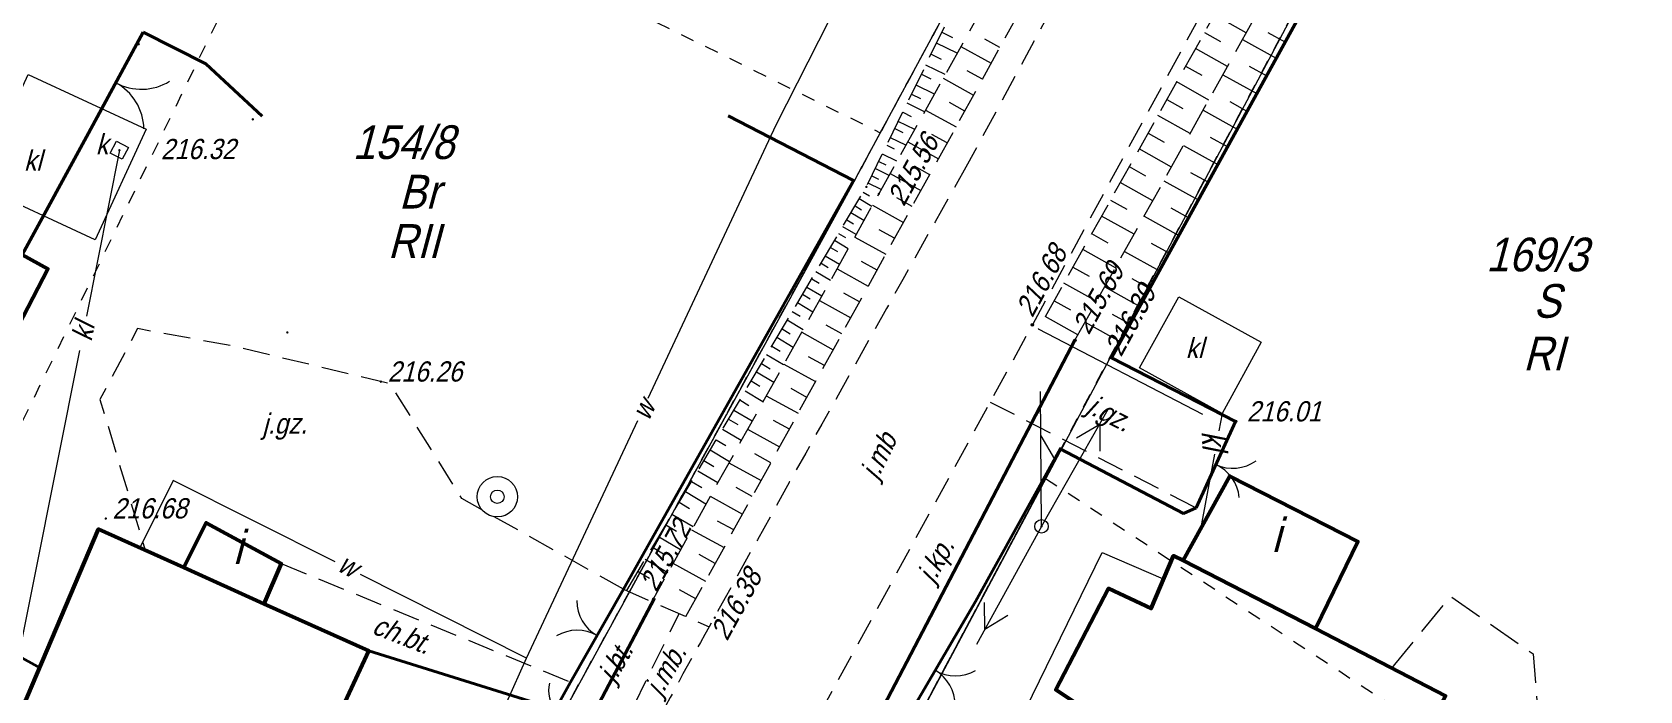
# Model space of a CAD drawing. Extents: x 7449598 to 7450455, y 5563374 to 5564952.
# Drawn here: x 7449656.5 to 7449716.1, y 5563559.3 to 5563583.7 of the extents above; entities that cross this region are included whole.
import ezdxf
from ezdxf.enums import TextEntityAlignment as Align

# ---------------------------------------------------------------- set-up
doc = ezdxf.new("R2010")
doc.units = 0
doc.header["$MEASUREMENT"] = 0
for name, pattern in [('218-500', [1, 0.5, -0.5]), ('420-500', [1.5, 1, -0.5]), ('823-500', [1.75, 1.25, -0.5])]:
    doc.linetypes.add(name, pattern=pattern)
for name, color, linetype, lineweight in [('EDZPD_219', 7, 'Continuous', 0), ('GULENN', 1, 'Continuous', 13), ('GULTPR', 36, 'Continuous', 13), ('Level 23', 252, 'Continuous', 0), ('SDRPK_420', 7, 'Continuous', 0), ('SDRPK_432', 7, 'Continuous', 0), ('SDRPT_414', 7, 'Continuous', 0), ('SDRPT_450', 7, 'Continuous', 0), ('SZOPO_902', 7, 'Continuous', 0), ('SZOPO_905', 7, 'Continuous', 0), ('UEEPA_510', 7, 'Continuous', 0), ('UKKPO_582', 7, 'Continuous', 0), ('UWWPO_581', 7, 'Continuous', 0), ('Warstwa 1', 7, 'Continuous', 0), ('Warstwa 23', 7, 'Continuous', 0), ('Warstwa 24', 7, 'Continuous', 0), ('Warstwa 25', 7, 'Continuous', 0), ('Warstwa 26', 7, 'Continuous', 0), ('Warstwa 28', 7, 'Continuous', 0), ('Warstwa 29', 7, 'Continuous', 0), ('Warstwa 3', 7, 'Continuous', 0), ('Warstwa 4', 7, 'Continuous', 0), ('Warstwa 45', 7, 'Continuous', 0), ('WUKPS_403', 7, 'Continuous', 0), ('WUKPS_820', 7, 'Continuous', 0), ('WUKPS_823', 7, 'Continuous', 0), ('WUKPS_824', 7, 'Continuous', 0)]:
    doc.layers.add(name, color=color, linetype=linetype, lineweight=lineweight)
doc.styles.add('Style-WORKING_1250 I 0.26180', font='WORKING_1250.shx', dxfattribs={"oblique": 14.999978})

# ---------------------------------------------------------------- blocks, each defined once
blk = doc.blocks.new('907_12')
at = {"layer": 'Warstwa 25', "color": 0, "linetype": 'Continuous', "lineweight": 13}
for radius in [74.99995, 24.99998]:
    blk.add_circle((0.02682, 0.01337), radius, dxfattribs=at)
blk = doc.blocks.new('905P_1')
at = {"layer": 'Warstwa 23', "color": 0, "linetype": 'Continuous', "lineweight": 13}
blk.add_arc((104.9622, 0.00393), 105.00001, 119.999967, 179.999967, dxfattribs=at)
blk = doc.blocks.new('140_16')
at = {"layer": 'Warstwa 45', "linetype": 'Continuous', "lineweight": 13}
blk.add_hatch(color=0, dxfattribs=at).paths.add_polyline_path([(4.5, 0, 1), (-4.5, 0, 1)], flags=16)
blk = doc.blocks.new('905_58')
at = {"layer": 'Level 23', "color": 0, "linetype": 'Continuous', "lineweight": 13}
for centre, start, end in [((-150.00017, -0.00024), 0.000094, 60.000094), ((150.00017, 0.00024), 120.000094, 180.000094)]:
    blk.add_arc(centre, 150.00017, start, end, dxfattribs=at)
blk = doc.blocks.new('905_93')
at = {"color": 0, "linetype": 'ByBlock', "lineweight": -2}
for centre, start, end in [((-200, 0), 0, 60), ((200, 0), 120, 180)]:
    blk.add_arc(centre, 200, start, end, dxfattribs=at)
blk = doc.blocks.new('505_2')
at = {"color": 0, "linetype": 'ByBlock', "lineweight": -2, "flags": 128}
blk.add_lwpolyline([(-25.03777, 25.02428), (24.96221, 25.02423), (24.96216, -24.97575), (-25.03782, -24.9757)], close=True, dxfattribs=at)
blk = doc.blocks.new('SUPE04_2')
at = {"color": 0, "flags": 128}
for points in [[(0, 0), (-100, 0)], [(-69.82163, -10), (-87.14214, 0), (-69.82163, 10)]]:
    blk.add_lwpolyline(points, dxfattribs=at)
blk = doc.blocks.new('SUPT01_2')
at = {"color": 0, "flags": 128}
for points in [[(0, 0), (-100, 0)], [(-69.82163, -10), (-87.14214, 0)], [(-67.14214, 0), (-49.82163, 10)]]:
    blk.add_lwpolyline(points, dxfattribs=at)
blk = doc.blocks.new('905_1')
at = {"layer": 'SZOPO_905', "color": 7, "linetype": 'Continuous', "lineweight": 13}
for centre, start, end in [((-1.5, 0), 0, 60), ((1.5, 0), 120, 180)]:
    blk.add_arc(centre, 1.5, start, end, dxfattribs=at)
blk = doc.blocks.new('140_1')
at = {"layer": 'WUKPS_403', "linetype": 'Continuous', "lineweight": 13}
h = blk.add_hatch(color=256, dxfattribs=at)
edge = h.paths.add_edge_path()
edge.add_arc((0, 0), 0.045, 0, 360)
at = {"layer": 'WUKPS_403', "color": 7, "linetype": 'Continuous', "lineweight": 13}
blk.add_circle((0, 0), 0.045, dxfattribs=at)
blk = doc.blocks.new('510_1')
at = {"layer": 'UEEPA_510', "color": 7, "linetype": 'Continuous', "lineweight": 13}
blk.add_circle((0, 0), 0.25, dxfattribs=at)

msp = doc.modelspace()

# ---------------------------------------------------------------- linework, layer by layer
at = {"layer": 'EDZPD_219', "color": 96, "linetype": 'Continuous', "lineweight": 13}
for p, q in [((7449707.93, 5563593.25), (7449680.43, 5563541.62)), ((7449687.01, 5563578.33), (7449692.48, 5563588.44)), ((7449687.01, 5563578.33), (7449668.81, 5563545.08))]:
    msp.add_line(p, q, dxfattribs=at)
at = {"layer": 'SDRPK_420', "color": 7, "linetype": '420-500', "lineweight": 13}
for p, q in [((7449692, 5563570.03), (7449699.63, 5563566.11)), ((7449665.7, 5563564.04), (7449676.43, 5563559.65)), ((7449678.4, 5563563.09), (7449681.57, 5563561.7)), ((7449678.143, 5563557.467), (7449680.455, 5563562.189))]:
    msp.add_line(p, q, dxfattribs=at)
at = {"layer": 'SDRPK_420', "color": 7, "linetype": '420-500', "lineweight": 13, "flags": 128}
for points in [[(7449742.4, 5563661.87), (7449728.77, 5563637.34), (7449725.32, 5563631.05), (7449716.96, 5563615.74), (7449713.31, 5563609.01), (7449708.77, 5563600.82), (7449705.31, 5563594.52), (7449693.56, 5563572.89), (7449692, 5563570.03), (7449685.93, 5563558.94)], [(7449711.02, 5563614.93), (7449706.22, 5563606.71), (7449691.16, 5563578.85)], [(7449678.4, 5563563.09), (7449672.4, 5563566.45), (7449669.75, 5563570.7), (7449663.92, 5563572.1), (7449660.37, 5563572.75), (7449658.98, 5563570.12), (7449660.656, 5563564.539)]]:
    msp.add_lwpolyline(points, dxfattribs=at)
at = {"layer": 'SDRPK_420', "color": 7, "linetype": '420-500', "lineweight": 13}
msp.add_open_spline([(7449691.16, 5563578.85), (7449687.947, 5563573.143), (7449684.75, 5563567.426), (7449681.57, 5563561.7), (7449680.707, 5563560.146), (7449679.849, 5563558.588), (7449679.03, 5563557.01), (7449678.235, 5563555.478), (7449677.517, 5563553.906), (7449676.73, 5563552.37), (7449675.334, 5563549.646), (7449674.128, 5563546.757), (7449672.48, 5563544.23), (7449671.935, 5563543.394), (7449671.017, 5563542.729), (7449670.15, 5563542.28), (7449669.57, 5563541.979), (7449668.78, 5563541.781), (7449668.14, 5563541.98), (7449667.916, 5563542.05), (7449667.691, 5563542.121), (7449667.467, 5563542.192)], degree=3, knots=[0, 0, 0, 0, 0.435415, 0.435415, 0.435415, 0.553606, 0.553606, 0.553606, 0.668364, 0.668364, 0.668364, 0.871848, 0.871848, 0.871848, 0.939176, 0.939176, 0.939176, 0.984209, 0.984209, 0.984209, 1, 1, 1, 1], dxfattribs=at)
at = {"layer": 'SDRPT_414', "color": 7, "linetype": 'Continuous', "lineweight": 40}
for p, q in [((7449695.14, 5563572.32), (7449687.61, 5563557.92)), ((7449679.55, 5563562.76), (7449676.997, 5563557.931))]:
    msp.add_line(p, q, dxfattribs=at)
at = {"layer": 'SDRPT_450', "color": 7, "linetype": 'Continuous', "lineweight": 13}
msp.add_line((7449693.78, 5563572.74), (7449699.87, 5563569.58), dxfattribs=at)
at = {"layer": 'SZOPO_902', "color": 7, "linetype": 'Continuous', "lineweight": 40}
for p, q in [((7449708.28, 5563593.09), (7449696.5, 5563571.67)), ((7449658.549, 5563579.995), (7449660.579, 5563583.734)), ((7449656.097, 5563575.48), (7449658.549, 5563579.995)), ((7449696.5, 5563571.67), (7449701.1, 5563569.31)), ((7449701.1, 5563569.31), (7449699.63, 5563566.11)), ((7449650.992, 5563563.364), (7449656.768, 5563560.164)), ((7449678.4, 5563563.09), (7449676.43, 5563559.65)), ((7449691.45, 5563562.64), (7449688.46, 5563557.53)), ((7449675.87, 5563558.64), (7449668.95, 5563560.81)), ((7449676.43, 5563559.65), (7449675.87, 5563558.64))]:
    msp.add_line(p, q, dxfattribs=at)
at = {"layer": 'SZOPO_902', "color": 7, "linetype": 'Continuous', "lineweight": 40, "flags": 128}
for points in [[(7449660.579, 5563583.734), (7449662.9, 5563582.56), (7449665, 5563580.62)], [(7449682.28, 5563580.64), (7449686.93, 5563578.24), (7449678.4, 5563563.09)], [(7449699.63, 5563566.11), (7449699.16, 5563565.9), (7449694.59, 5563568.3), (7449691.45, 5563562.64)]]:
    msp.add_lwpolyline(points, dxfattribs=at)
at = {"layer": 'UKKPO_582', "color": 36, "linetype": 'Continuous', "lineweight": 13}
for p, q in [((7449700.594, 5563569.602), (7449700.475, 5563568.966)), ((7449700.315, 5563568.101), (7449699.797, 5563565.313))]:
    msp.add_line(p, q, dxfattribs=at)
at = {"layer": 'UKKPO_582', "color": 36, "linetype": 'Continuous', "lineweight": 13, "flags": 128}
for points in [[(7449654.421, 5563578.067), (7449656.316, 5563582.17), (7449660.691, 5563580.149), (7449658.796, 5563576.046)], [(7449698.992, 5563573.934), (7449702.052, 5563572.245), (7449700.594, 5563569.602), (7449697.533, 5563571.292)]]:
    msp.add_lwpolyline(points, close=True, dxfattribs=at)
for points in [[(7449659.7, 5563579.363), (7449658.474, 5563573.207)], [(7449658.22, 5563571.933), (7449655.678, 5563559.172), (7449656.228, 5563558.931)]]:
    msp.add_lwpolyline(points, dxfattribs=at)
at = {"layer": 'UWWPO_581', "color": 5, "linetype": 'Continuous', "lineweight": 13, "flags": 128}
for points in [[(7449679.316, 5563570.178), (7449684.062, 5563580.3), (7449695.112, 5563602.058), (7449698.044, 5563607.802), (7449695.378, 5563608.852)], [(7449674.795, 5563560.534), (7449678.924, 5563569.342)], [(7449667.698, 5563564.103), (7449661.7, 5563567.119), (7449660.455, 5563564.63)], [(7449691.238, 5563554.407), (7449696.15, 5563564.447), (7449698.415, 5563563.474)], [(7449674.36, 5563555.71), (7449673.02, 5563556.242), (7449674.073, 5563558.906), (7449674.795, 5563560.534), (7449668.636, 5563563.631)]]:
    msp.add_lwpolyline(points, dxfattribs=at)
at = {"layer": 'Warstwa 29', "color": 96, "linetype": '218-500', "lineweight": 13}
for p, q in [((7449707.93, 5563593.25), (7449694.05, 5563567.2)), ((7449694.05, 5563567.2), (7449707.93, 5563593.25)), ((7449648.23, 5563553.13), (7449666.47, 5563590.59)), ((7449687.92, 5563580.01), (7449692.48, 5563588.44)), ((7449692.48, 5563588.44), (7449687.92, 5563580.01)), ((7449676.05, 5563585.87), (7449687.92, 5563580.01)), ((7449687.01, 5563578.33), (7449687.92, 5563580.01)), ((7449687.92, 5563580.01), (7449687.01, 5563578.33)), ((7449668.81, 5563545.08), (7449687.01, 5563578.33)), ((7449687.01, 5563578.33), (7449668.81, 5563545.08)), ((7449694.05, 5563567.2), (7449687.94, 5563555.72)), ((7449687.94, 5563555.72), (7449694.05, 5563567.2)), ((7449694.05, 5563567.2), (7449714.69, 5563553.67))]:
    msp.add_line(p, q, dxfattribs=at)
at = {"layer": 'Warstwa 3', "color": 7, "linetype": 'Continuous', "lineweight": 53, "flags": 128}
for points in [[(7449655.19, 5563571.41), (7449653.68, 5563568.5), (7449650.87, 5563563.13), (7449646.88, 5563565.68), (7449652.82, 5563577.29), (7449657.04, 5563574.96)], [(7449704.06, 5563561.63), (7449699.15, 5563564.15), (7449700.89, 5563567.28), (7449705.63, 5563564.86)], [(7449662.09, 5563563.89), (7449665.06, 5563562.55), (7449668.95, 5563560.81), (7449664.37, 5563550.93), (7449654.72, 5563555.44), (7449658.93, 5563565.32)], [(7449665.06, 5563562.55), (7449662.09, 5563563.89), (7449662.92, 5563565.55), (7449665.7, 5563564.04)], [(7449699.15, 5563564.15), (7449704.06, 5563561.63), (7449708.88, 5563559.14), (7449706.94, 5563555.52), (7449708.29, 5563554.77), (7449706.11, 5563550.55), (7449701.29, 5563553.1), (7449700.46, 5563551.45), (7449694.89, 5563554.38), (7449696.39, 5563557.17), (7449695.56, 5563557.7), (7449696.01, 5563558.3), (7449694.43, 5563559.36), (7449696.39, 5563563.12), (7449697.97, 5563562.37), (7449698.79, 5563564.33)]]:
    msp.add_lwpolyline(points, close=True, dxfattribs=at)
at = {"layer": 'WUKPS_820', "color": 7, "linetype": 'Continuous', "lineweight": 13}
for p, q in [((7449701.496, 5563583.711), (7449700.307, 5563584.378)), ((7449690.769, 5563582.955), (7449690.003, 5563583.329)), ((7449690.2, 5563583.733), (7449690.594, 5563583.541)), ((7449690.908, 5563583.205), (7449692.032, 5563582.584)), ((7449692.358, 5563583.174), (7449691.797, 5563583.483)), ((7449699.94, 5563583.724), (7449700.535, 5563583.39)), ((7449701.357, 5563583.462), (7449702.607, 5563582.774)), ((7449702.932, 5563583.366), (7449702.309, 5563583.708)), ((7449689.805, 5563582.925), (7449690.177, 5563582.743)), ((7449700.802, 5563582.467), (7449699.61, 5563583.136)), ((7449689.444, 5563582.183), (7449689.795, 5563582.012)), ((7449690.33, 5563582.168), (7449689.608, 5563582.52)), ((7449690.252, 5563582.028), (7449691.381, 5563581.405)), ((7449691.707, 5563581.995), (7449691.144, 5563582.305)), ((7449699.243, 5563582.482), (7449699.84, 5563582.147)), ((7449700.626, 5563582.152), (7449701.884, 5563581.46)), ((7449702.245, 5563582.117), (7449701.618, 5563582.462)), ((7449689.082, 5563581.442), (7449689.413, 5563581.28)), ((7449689.928, 5563581.446), (7449689.246, 5563581.779)), ((7449700.108, 5563581.223), (7449698.913, 5563581.894)), ((7449689.562, 5563580.79), (7449688.917, 5563581.105)), ((7449689.596, 5563580.851), (7449690.731, 5563580.225)), ((7449691.056, 5563580.815), (7449690.49, 5563581.127)), ((7449698.547, 5563581.24), (7449699.145, 5563580.904)), ((7449699.895, 5563580.842), (7449701.161, 5563580.146)), ((7449701.523, 5563580.803), (7449700.892, 5563581.15)), ((7449689.196, 5563580.135), (7449688.589, 5563580.431)), ((7449688.753, 5563580.768), (7449689.066, 5563580.615)), ((7449699.414, 5563579.98), (7449698.217, 5563580.651)), ((7449688.867, 5563579.544), (7449688.293, 5563579.825)), ((7449688.457, 5563580.162), (7449688.754, 5563580.017)), ((7449688.94, 5563579.675), (7449690.08, 5563579.046)), ((7449690.405, 5563579.636), (7449689.837, 5563579.949)), ((7449697.85, 5563579.997), (7449698.45, 5563579.661)), ((7449700.8, 5563579.489), (7449700.165, 5563579.838)), ((7449688.538, 5563578.954), (7449687.997, 5563579.218)), ((7449688.161, 5563579.555), (7449688.441, 5563579.419)), ((7449698.721, 5563578.736), (7449697.52, 5563579.409)), ((7449699.165, 5563579.532), (7449700.439, 5563578.832)), ((7449687.602, 5563578.41), (7449687.851, 5563578.288)), ((7449688.246, 5563578.429), (7449687.733, 5563578.679)), ((7449687.865, 5563578.949), (7449688.129, 5563578.82)), ((7449688.284, 5563578.498), (7449689.429, 5563577.867)), ((7449689.754, 5563578.456), (7449689.183, 5563578.771)), ((7449697.153, 5563578.755), (7449697.754, 5563578.418)), ((7449700.077, 5563578.175), (7449699.439, 5563578.526)), ((7449687.29, 5563577.813), (7449687.521, 5563577.676)), ((7449687.953, 5563577.904), (7449687.47, 5563578.14)), ((7449698.027, 5563577.492), (7449696.823, 5563578.167)), ((7449698.434, 5563578.223), (7449699.716, 5563577.518)), ((7449686.985, 5563577.299), (7449687.223, 5563577.158)), ((7449687.606, 5563577.278), (7449687.138, 5563577.556)), ((7449687.63, 5563577.321), (7449688.778, 5563576.687)), ((7449689.103, 5563577.277), (7449688.53, 5563577.593)), ((7449696.457, 5563577.513), (7449697.059, 5563577.175)), ((7449699.355, 5563576.861), (7449698.712, 5563577.214)), ((7449686.68, 5563576.785), (7449686.924, 5563576.64)), ((7449687.314, 5563576.755), (7449686.832, 5563577.042)), ((7449697.333, 5563576.248), (7449696.127, 5563576.924)), ((7449697.704, 5563576.913), (7449698.993, 5563576.204)), ((7449686.732, 5563575.711), (7449686.222, 5563576.014)), ((7449686.375, 5563576.271), (7449686.626, 5563576.122)), ((7449687.023, 5563576.233), (7449686.527, 5563576.528)), ((7449686.974, 5563576.144), (7449688.127, 5563575.508)), ((7449688.452, 5563576.097), (7449687.877, 5563576.415)), ((7449695.76, 5563576.271), (7449696.364, 5563575.932)), ((7449686.404, 5563575.124), (7449685.879, 5563575.436)), ((7449686.069, 5563575.757), (7449686.328, 5563575.604)), ((7449696.639, 5563575.004), (7449695.43, 5563575.682)), ((7449696.973, 5563575.603), (7449698.271, 5563574.89)), ((7449698.632, 5563575.547), (7449697.985, 5563575.902)), ((7449686.077, 5563574.536), (7449685.535, 5563574.858)), ((7449685.726, 5563575.179), (7449685.992, 5563575.021)), ((7449686.317, 5563574.968), (7449687.476, 5563574.328)), ((7449687.801, 5563574.918), (7449687.223, 5563575.237)), ((7449695.063, 5563575.028), (7449695.669, 5563574.689)), ((7449685.749, 5563573.949), (7449685.192, 5563574.28)), ((7449685.383, 5563574.601), (7449685.657, 5563574.438)), ((7449695.946, 5563573.76), (7449694.733, 5563574.44)), ((7449696.243, 5563574.293), (7449697.548, 5563573.575)), ((7449697.909, 5563574.233), (7449697.259, 5563574.59)), ((7449685.422, 5563573.362), (7449684.849, 5563573.702)), ((7449685.04, 5563574.023), (7449685.322, 5563573.855)), ((7449685.661, 5563573.791), (7449686.825, 5563573.149)), ((7449687.151, 5563573.739), (7449686.57, 5563574.059)), ((7449694.367, 5563573.786), (7449694.974, 5563573.446)), ((7449685.058, 5563572.709), (7449684.467, 5563573.059)), ((7449684.658, 5563573.38), (7449684.949, 5563573.208)), ((7449695.252, 5563572.516), (7449694.037, 5563573.198)), ((7449697.187, 5563572.918), (7449696.532, 5563573.278)), ((7449684.277, 5563572.738), (7449684.576, 5563572.56)), ((7449685.005, 5563572.615), (7449686.174, 5563571.969)), ((7449686.5, 5563572.559), (7449685.916, 5563572.881)), ((7449695.513, 5563572.983), (7449696.825, 5563572.261)), ((7449683.895, 5563572.096), (7449684.203, 5563571.913)), ((7449684.694, 5563572.056), (7449684.086, 5563572.417)), ((7449683.514, 5563571.453), (7449683.831, 5563571.265)), ((7449684.33, 5563571.403), (7449683.704, 5563571.775)), ((7449684.349, 5563571.438), (7449685.523, 5563570.79)), ((7449685.849, 5563571.38), (7449685.263, 5563571.703)), ((7449683.132, 5563570.811), (7449683.458, 5563570.618)), ((7449683.966, 5563570.751), (7449683.323, 5563571.132)), ((7449682.713, 5563570.105), (7449683.048, 5563569.905)), ((7449683.565, 5563570.033), (7449682.903, 5563570.426)), ((7449683.693, 5563570.262), (7449684.872, 5563569.611)), ((7449685.198, 5563570.2), (7449684.609, 5563570.525)), ((7449683.165, 5563569.315), (7449682.484, 5563569.719)), ((7449682.765, 5563568.597), (7449682.064, 5563569.013)), ((7449682.293, 5563569.398), (7449682.638, 5563569.193)), ((7449683, 5563569.02), (7449684.185, 5563568.366)), ((7449684.547, 5563569.021), (7449683.956, 5563569.347)), ((7449681.835, 5563568.627), (7449682.191, 5563568.416)), ((7449681.378, 5563567.856), (7449681.744, 5563567.639)), ((7449682.328, 5563567.813), (7449681.606, 5563568.242)), ((7449682.308, 5563567.778), (7449683.498, 5563567.121)), ((7449683.86, 5563567.776), (7449683.266, 5563568.104)), ((7449680.92, 5563567.086), (7449681.296, 5563566.862)), ((7449681.891, 5563567.03), (7449681.149, 5563567.471)), ((7449681.455, 5563566.247), (7449680.691, 5563566.7)), ((7449681.616, 5563566.536), (7449682.811, 5563565.876)), ((7449683.173, 5563566.531), (7449682.576, 5563566.86)), ((7449680.982, 5563565.398), (7449680.195, 5563565.865)), ((7449680.462, 5563566.315), (7449680.849, 5563566.085)), ((7449679.966, 5563565.48), (7449680.365, 5563565.243)), ((7449680.923, 5563565.294), (7449682.124, 5563564.631)), ((7449682.486, 5563565.286), (7449681.887, 5563565.617)), ((7449680.508, 5563564.549), (7449679.699, 5563565.03)), ((7449680.036, 5563563.701), (7449679.203, 5563564.195)), ((7449679.47, 5563564.645), (7449679.88, 5563564.401)), ((7449681.799, 5563564.041), (7449681.197, 5563564.373)), ((7449678.936, 5563563.745), (7449679.359, 5563563.495)), ((7449680.231, 5563564.051), (7449681.437, 5563563.386)), ((7449681.075, 5563562.731), (7449680.471, 5563563.064))]:
    msp.add_line(p, q, dxfattribs=at)
at = {"layer": 'WUKPS_823', "color": 7, "linetype": '823-500', "lineweight": 13}
for p, q in [((7449705.77, 5563594.12), (7449693.78, 5563572.74)), ((7449680.714, 5563562.075), (7449695.54, 5563588.94))]:
    msp.add_line(p, q, dxfattribs=at)
at = {"layer": 'WUKPS_823', "color": 7, "linetype": '823-500', "lineweight": 13, "flags": 128}
msp.add_lwpolyline([(7449678.517, 5563563.039), (7449687.405, 5563578.005), (7449693.39, 5563590.27)], dxfattribs=at)
at = {"layer": 'WUKPS_824', "color": 7, "linetype": '823-500', "lineweight": 13}
msp.add_line((7449695.14, 5563572.32), (7449706.93, 5563593.45), dxfattribs=at)
at = {"layer": 'WUKPS_824', "color": 7, "linetype": '823-500', "lineweight": 13, "flags": 128}
for points in [[(7449694.39, 5563589.45), (7449687.865, 5563577.746), (7449679.491, 5563562.724)], [(7449706.894, 5563560.166), (7449709.07, 5563562.83), (7449712.14, 5563560.69), (7449712.35, 5563558.04), (7449707.48, 5563548.25), (7449706.8, 5563548.42)]]:
    msp.add_lwpolyline(points, dxfattribs=at)

# ---------------------------------------------------------------- block references
at = {"layer": 'GULENN', "color": 1, "lineweight": 13, "ltscale": 0.1, "zscale": 0.05}
for xscale, yscale, rotation in [(0.04999999999999999, 0.04999999999999999, 240.3297734192275), (0.05000000000000003, 0.05000000000000003, 61.21124059702982)]:
    msp.add_blockref('SUPE04_2', (7449693.9, 5563565.421), dxfattribs=dict(at, xscale=xscale, yscale=yscale, rotation=rotation))
at = {"layer": 'GULTPR', "color": 30, "lineweight": 13, "ltscale": 0.1, "xscale": 0.04999999999999999, "yscale": 0.04999999999999999, "zscale": 0.05, "rotation": 270.494614265247}
msp.add_blockref('SUPT01_2', (7449693.9, 5563565.421), dxfattribs=at)
at = {"layer": 'Level 23', "color": 7, "linetype": 'Continuous', "lineweight": 13, "ltscale": 0.1, "xscale": 0.01, "yscale": 0.01, "zscale": 0.01, "rotation": 60.20124300000001}
msp.add_blockref('905_58', (7449677.415, 5563561.37), dxfattribs=at)
at = {"layer": 'SZOPO_905', "color": 7, "linetype": 'Continuous', "lineweight": 13, "xscale": 0.01, "yscale": 0.01, "zscale": 0.01, "rotation": 241.49864}
msp.add_blockref('905_93', (7449659.564, 5563581.865), dxfattribs=at)
at = {"layer": 'SZOPO_905', "color": 7, "linetype": 'Continuous', "lineweight": 13}
for p, rotation in [((7449700.365, 5563567.71), 245.3271326428419), ((7449689.955, 5563560.085), 239.6669363077307)]:
    msp.add_blockref('905_1', p, dxfattribs=dict(at, rotation=rotation))
at = {"layer": 'UEEPA_510', "color": 7, "linetype": 'Continuous', "lineweight": 13}
msp.add_blockref('510_1', (7449693.9, 5563565.421), dxfattribs=at)
at = {"layer": 'UKKPO_582', "color": 7, "linetype": 'Continuous', "lineweight": 13, "xscale": 0.01, "yscale": 0.01, "zscale": 0.01, "rotation": 332.45446}
msp.add_blockref('505_2', (7449659.7, 5563579.363), dxfattribs=at)
at = {"layer": 'Warstwa 23', "color": 7, "linetype": 'Continuous', "lineweight": 13, "ltscale": 0.1, "xscale": 0.01, "yscale": 0.01, "zscale": 0.01, "rotation": 44.402505}
msp.add_blockref('905P_1', (7449675.916, 5563558.59), dxfattribs=at)
at = {"layer": 'Warstwa 25', "color": 7, "linetype": 'Continuous', "lineweight": 13, "ltscale": 0.1, "xscale": 0.01, "yscale": 0.01, "zscale": 0.01, "rotation": 0.06643400000000002}
msp.add_blockref('907_12', (7449673.716, 5563566.518), dxfattribs=at)
at = {"layer": 'Warstwa 45', "color": 7, "linetype": 'Continuous', "lineweight": 13, "ltscale": 0.1, "xscale": 0.01, "yscale": 0.01, "zscale": 0.01, "rotation": 0.06643400000000002}
for p in [(7449660.415, 5563583.295), (7449664.649, 5563580.509), (7449659.7, 5563579.363), (7449687.405, 5563578.005), (7449687.865, 5563577.746), (7449665.928, 5563572.61), (7449669.401, 5563570.784), (7449659.196, 5563565.711), (7449693.9, 5563565.421), (7449678.401, 5563563.103), (7449679.491, 5563562.724), (7449681.782, 5563562.037)]:
    msp.add_blockref('140_16', p, dxfattribs=at)
at = {"layer": 'WUKPS_403', "color": 7, "linetype": 'Continuous', "lineweight": 13}
for p, rotation in [((7449693.56, 5563572.89), 62.39056632344521), ((7449695.14, 5563572.32), 61.1912599428038), ((7449696.5, 5563571.67), 60.83959938466317), ((7449701.1, 5563569.31), 61.48799617030072)]:
    msp.add_blockref('140_1', p, dxfattribs=dict(at, rotation=rotation))

# ---------------------------------------------------------------- texts
at = {"layer": 'SDRPK_432', "color": 7, "linetype": 'Continuous', "lineweight": 0, "style": 'Style-WORKING_1250 I 0.26180', "oblique": 14.99998, "width": 0.900007}
for s, rotation, p in [('j.gz.', 332.80765, (7449695.524, 5563569.656)), ('j.kp.', 61.30635, (7449689.907, 5563563.265))]:
    msp.add_text(s, height=0.75, rotation=rotation, dxfattribs=at).set_placement(p)
at = {"layer": 'UKKPO_582', "color": 7, "linetype": 'Continuous', "lineweight": 13, "style": 'Style-WORKING_1250 I 0.26180', "oblique": 14.99998, "width": 0.900007}
msp.add_text('k', height=0.75, rotation=0.06634, dxfattribs=at).set_placement((7449658.824, 5563579.21))
at = {"layer": 'UKKPO_582', "color": 36, "linetype": 'Continuous', "lineweight": 13, "style": 'Style-WORKING_1250 I 0.26180', "oblique": 14.99998}
for height, rotation, width, p in [(0.75, 0.06634, 0.900007, (7449656.161, 5563578.606)), (0.75, 0.06634, 0.900007, (7449699.248, 5563571.655)), (0.9, 273.8705, 0.8, (7449699.829, 5563568.939))]:
    msp.add_text('kl', height=height, rotation=rotation, dxfattribs=dict(at, width=width)).set_placement(p)
at = {"layer": 'UKKPO_582', "color": 36, "linetype": 'Continuous', "lineweight": 13, "style": 'Style-WORKING_1250 I 0.26180', "oblique": 14.99998, "width": 0.900007}
msp.add_text('kl', height=0.75, rotation=78.73636, dxfattribs=at).set_placement((7449658.36, 5563572.639), align=Align.MIDDLE_CENTER)
at = {"layer": 'UWWPO_581', "color": 5, "linetype": 'Continuous', "lineweight": 13, "style": 'Style-WORKING_1250 I 0.26180', "oblique": 14.99998, "width": 0.900007}
for rotation, p in [(64.53818, (7449678.99, 5563569.453)), (332.96216, (7449667.907, 5563564.128))]:
    msp.add_text('w', height=0.75, rotation=rotation, dxfattribs=at).set_placement(p, align=Align.MIDDLE_LEFT)
at = {"layer": 'Warstwa 1', "color": 7, "linetype": 'Continuous', "lineweight": 0, "style": 'Style-WORKING_1250 I 0.26180', "oblique": 14.99998, "width": 0.900007}
for s, rotation, p in [('j.gz.', 0.37036, (7449665.005, 5563568.851)), ('j.mb', 64.11455, (7449687.819, 5563567.106)), ('ch.bt.', 338.6124, (7449669.022, 5563561.468)), ('j.bt.', 60.00507, (7449678.06, 5563559.575)), ('j.mb.', 60.00507, (7449679.788, 5563559.075))]:
    msp.add_text(s, height=0.75, rotation=rotation, dxfattribs=at).set_placement(p)
at = {"layer": 'Warstwa 24', "color": 96, "linetype": 'Continuous', "lineweight": 30, "style": 'Style-WORKING_1250 I 0.26180', "oblique": 15, "width": 0.899997}
for s, p in [('154/8', (7449668.35, 5563579.036)), ('169/3', (7449710.391, 5563574.872))]:
    msp.add_text(s, height=1.25, dxfattribs=at).set_placement(p)
at = {"layer": 'Warstwa 26', "color": 96, "linetype": 'Continuous', "lineweight": 30, "style": 'Style-WORKING_1250 I 0.26180', "oblique": 15, "width": 0.899997}
for s, p in [('RII', (7449669.654, 5563575.373)), ('RI', (7449711.76, 5563571.2))]:
    msp.add_text(s, height=1.25, dxfattribs=at).set_placement(p)
at = {"layer": 'Warstwa 28', "color": 96, "linetype": 'Continuous', "lineweight": 30, "style": 'Style-WORKING_1250 I 0.26180', "width": 0.899997}
for s, oblique, p in [('Br', 14.99998, (7449670.066, 5563577.201)), ('S', 15, (7449712.145, 5563573.152))]:
    msp.add_text(s, height=1.25, dxfattribs=dict(at, oblique=oblique)).set_placement(p)
at = {"layer": 'Warstwa 4', "color": 7, "linetype": 'Continuous', "lineweight": 30, "style": 'Style-WORKING_1250 I 0.26180', "oblique": 15, "width": 0.899997}
for p in [(7449663.91, 5563564.02), (7449702.43, 5563564.47)]:
    msp.add_text('i', height=1.25, dxfattribs=at).set_placement(p)
at = {"layer": 'Warstwa 45', "color": 7, "linetype": 'Continuous', "lineweight": 13, "style": 'Style-WORKING_1250 I 0.26180', "oblique": 14.99998, "width": 0.900007}
for s, rotation, p in [(' 216.32', 0.06634, (7449660.991, 5563579.03)), (' 215.56', 61.30679, (7449688.671, 5563577.023)), (' 216.26', 0.06634, (7449669.401, 5563570.784)), (' 216.68', 0.06634, (7449659.196, 5563565.711)), (' 215.72', 61.30679, (7449679.491, 5563562.724)), (' 216.38', 61.30679, (7449682.116, 5563560.917))]:
    msp.add_text(s, height=0.75, rotation=rotation, dxfattribs=at).set_placement(p)
at = {"layer": 'WUKPS_403', "color": 7, "linetype": 'Continuous', "lineweight": 13, "style": 'Style-WORKING_1250 I 0.26180', "oblique": 15, "width": 0.900007}
for s, rotation, p in [('216.68', 61.488, (7449693.56, 5563573.129)), ('215.69', 60.8396, (7449695.653, 5563572.485)), ('216.39', 61.19126, (7449696.85, 5563571.67))]:
    msp.add_text(s, height=0.75, rotation=rotation, dxfattribs=at).set_placement(p)
msp.add_text('216.01', height=0.75, dxfattribs=at).set_placement((7449701.516, 5563569.31))

doc.saveas('drawing.dxf')
